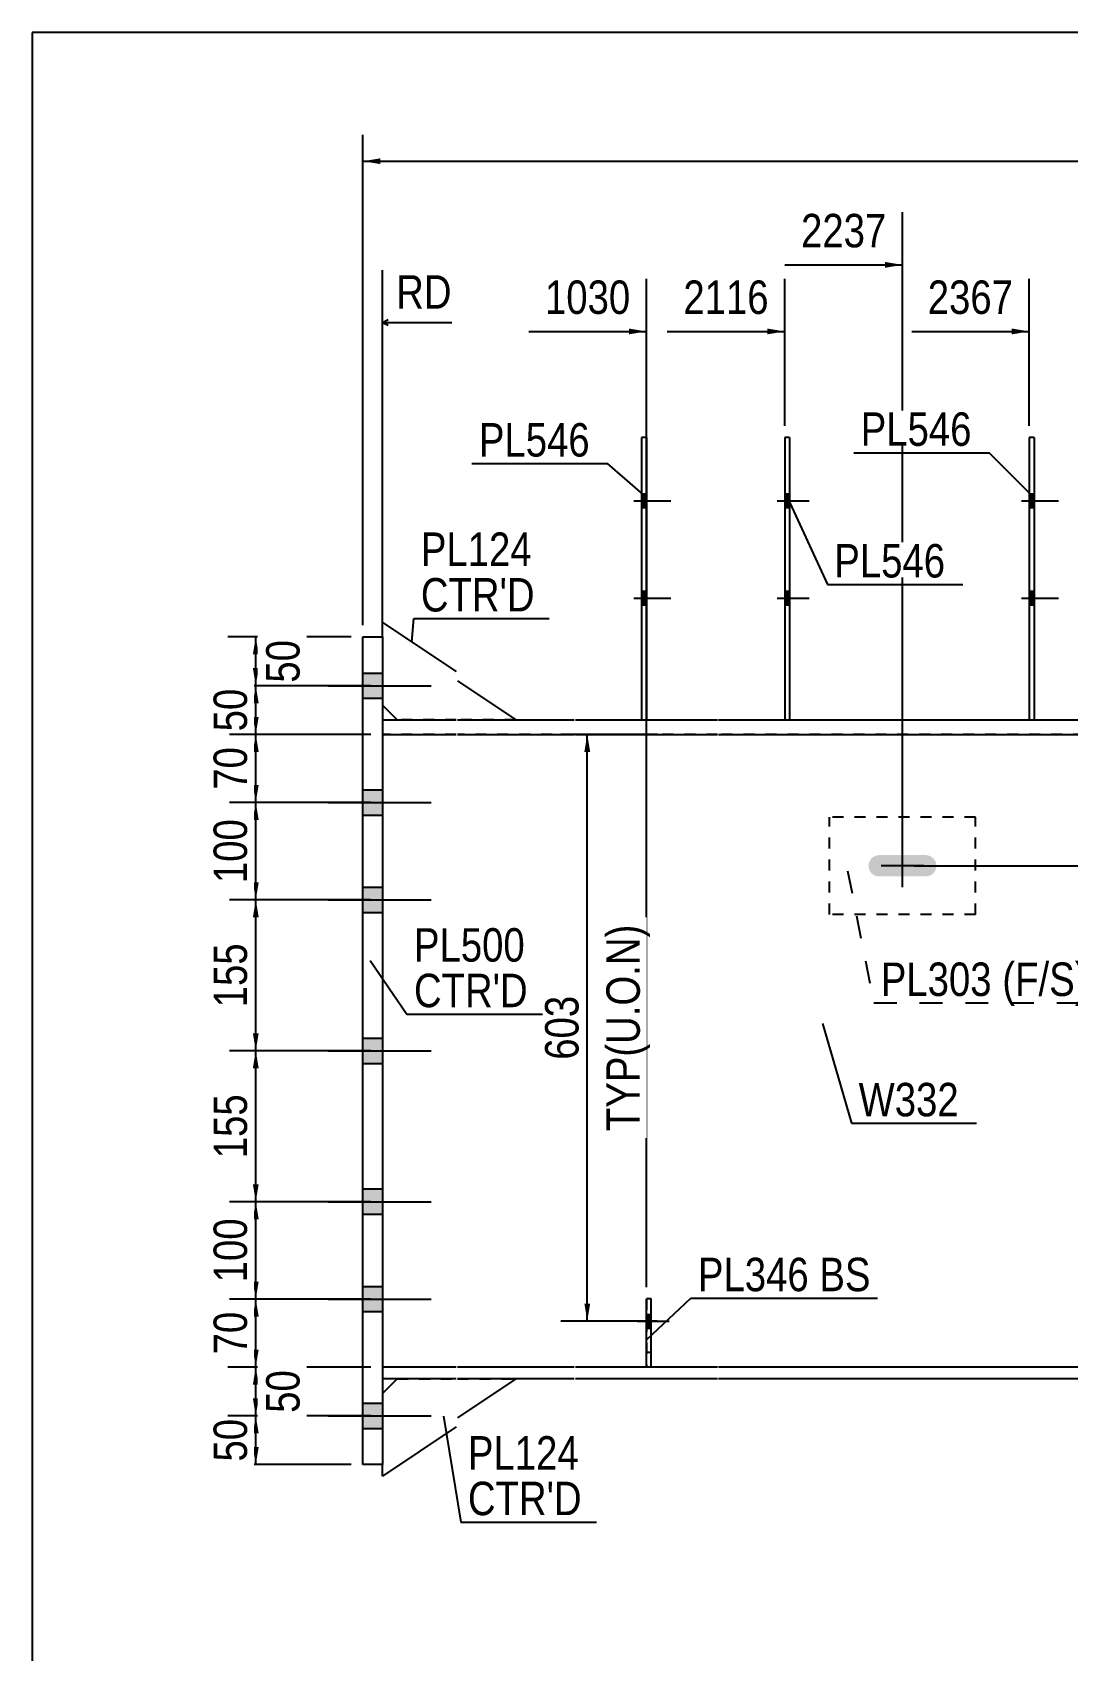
# Model space of a CAD drawing. Header units: millimetres. Extents: x -1031 to -628, y -184 to 93.
# Drawn here: x -1028.3 to -939.6, y -45.1 to 93.4 of the extents above; entities that cross this region are included whole.
import ezdxf

# ---------------------------------------------------------------- set-up
doc = ezdxf.new("R2010")
doc.units = ezdxf.units.MM
doc.linetypes.add('DXK_LINE_DOT1', pattern=[1.8814, 0.9407, -0.9407])
doc.linetypes.add('DXK_LINE_DOT2', pattern=[3.9198, 1.9599, -1.9599])
doc.styles.add('Arial Narrow', font='ARIALN.TTF', dxfattribs={"height": 0.2})

# ---------------------------------------------------------------- blocks, each defined once
blk = doc.blocks.new('Unknown-624476958-1210')
at = {"color": 5, "linetype": 'Continuous'}
for p, q in [((-628.32, 93.42), (-1028.32, 93.42)), ((-1028.32, 93.42), (-1028.32, -183.58))]:
    blk.add_line(p, q, dxfattribs=at)
blk = doc.blocks.new('Part-624476958-2159 - 1694')
at = {"color": 2, "linetype": 'Continuous'}
for p, q in [((-942.52, 58.75), (-942.94, 58.75)), ((-942.94, 58.75), (-942.94, 34.58)), ((-942.52, 58.75), (-942.52, 34.58))]:
    blk.add_line(p, q, dxfattribs=at)
at = {"color": 7, "linetype": 'DXK_LINE_DOT1'}
blk.add_line((-942.94, 34.58), (-942.52, 34.58), dxfattribs=at)
blk = doc.blocks.new('Part-624476958-1744 - 1694')
at = {"color": 2, "linetype": 'Continuous'}
for p, q in [((-998.33, 34.58), (-992.01, 34.58)), ((-998.33, 34.58), (-998.33, 33.33)), ((-998.33, 33.33), (-992.01, 33.33)), ((-991.91, 34.58), (-981.91, 34.58)), ((-991.91, 33.33), (-981.91, 33.33)), ((-981.81, 34.58), (-969.64, 34.58)), ((-981.81, 33.33), (-969.64, 33.33)), ((-969.54, 34.58), (-917.55, 34.58)), ((-969.54, 33.33), (-917.55, 33.33)), ((-917.45, 34.58), (-907.45, 34.58)), ((-917.45, 33.33), (-907.45, 33.33)), ((-907.35, 34.58), (-895.18, 34.58)), ((-907.35, 33.33), (-895.18, 33.33)), ((-895.08, 34.58), (-883.16, 34.58)), ((-895.08, 33.33), (-883.16, 33.33)), ((-883.06, 34.58), (-878.06, 34.58)), ((-883.06, 33.33), (-878.06, 33.33)), ((-878.06, 34.58), (-878.06, 33.33))]:
    blk.add_line(p, q, dxfattribs=at)
blk = doc.blocks.new('Part-624476958-1793 - 1694')
at = {"color": 7, "linetype": 'DXK_LINE_DOT1'}
for p, q in [((-992.01, 33.33), (-998.33, 33.33)), ((-998.33, 33.33), (-998.33, -20.83)), ((-981.91, 33.33), (-991.91, 33.33)), ((-969.64, 33.33), (-981.81, 33.33)), ((-917.55, 33.33), (-969.54, 33.33)), ((-907.45, 33.33), (-917.45, 33.33)), ((-895.18, 33.33), (-907.35, 33.33)), ((-883.16, 33.33), (-895.08, 33.33)), ((-873.06, 33.33), (-883.06, 33.33)), ((-867.96, 33.33), (-872.96, 33.33)), ((-867.96, 33.33), (-867.96, -20.83)), ((-992.01, -20.83), (-998.33, -20.83)), ((-981.91, -20.83), (-991.91, -20.83)), ((-969.64, -20.83), (-981.81, -20.83)), ((-917.55, -20.83), (-969.54, -20.83)), ((-907.45, -20.83), (-917.45, -20.83)), ((-895.18, -20.83), (-907.35, -20.83)), ((-883.16, -20.83), (-895.08, -20.83)), ((-873.06, -20.83), (-883.06, -20.83)), ((-867.96, -20.83), (-872.96, -20.83))]:
    blk.add_line(p, q, dxfattribs=at)
blk = doc.blocks.new('Part-624476958-2266 - 1694')
at = {"color": 2, "linetype": 'Continuous'}
for p, q in [((-997.08, -21.83), (-998.33, -23.08)), ((-986.91, -21.83), (-991.91, -25.17)), ((-992.01, -25.95), (-998.33, -30.17)), ((-998.33, -30.17), (-998.33, -29.17))]:
    blk.add_line(p, q, dxfattribs=at)
at = {"color": 7, "linetype": 'DXK_LINE_DOT1'}
for p, q in [((-997.08, -21.83), (-992.01, -21.83)), ((-991.91, -21.83), (-986.91, -21.83)), ((-998.33, -23.08), (-998.33, -29.17))]:
    blk.add_line(p, q, dxfattribs=at)
blk = doc.blocks.new('Part-624476958-1859 - 1694')
at = {"color": 2, "linetype": 'Continuous'}
for p, q in [((-992.01, -20.83), (-998.33, -20.83)), ((-998.33, -20.83), (-998.33, -21.83)), ((-992.01, -21.83), (-998.33, -21.83)), ((-981.91, -20.83), (-991.91, -20.83)), ((-981.91, -21.83), (-991.91, -21.83)), ((-969.64, -20.83), (-981.81, -20.83)), ((-969.64, -21.83), (-981.81, -21.83)), ((-917.55, -20.83), (-969.54, -20.83)), ((-917.55, -21.83), (-969.54, -21.83)), ((-912.45, -20.83), (-917.45, -20.83)), ((-912.45, -21.83), (-917.45, -21.83)), ((-912.45, -20.83), (-912.45, -21.83))]:
    blk.add_line(p, q, dxfattribs=at)
blk = doc.blocks.new('Part-624476958-2232 - 1694')
at = {"color": 2, "linetype": 'Continuous'}
for p, q in [((-1000, 41.67), (-998.33, 41.67)), ((-1000, -29.17), (-1000, 41.67)), ((-998.33, 41.67), (-998.33, -29.17)), ((-998.33, -29.17), (-1000, -29.17))]:
    blk.add_line(p, q, dxfattribs=at)
blk = doc.blocks.new('Part-624476958-2310 - 1694')
at = {"color": 7, "linetype": 'DXK_LINE_DOT1'}
for p, q in [((-975.73, -14.98), (-975.73, -20.81)), ((-975.31, -14.98), (-975.73, -14.98)), ((-975.31, -20.81), (-975.31, -14.98)), ((-975.73, -20.81), (-975.31, -20.81))]:
    blk.add_line(p, q, dxfattribs=at)
blk = doc.blocks.new('Part-624476958-2065 - 1694')
at = {"color": 7, "linetype": 'DXK_LINE_DOT1'}
for p, q in [((-947.55, 26.25), (-960.05, 26.25)), ((-960.05, 17.92), (-960.05, 26.25)), ((-947.55, 17.92), (-947.55, 26.25)), ((-947.55, 17.92), (-960.05, 17.92))]:
    blk.add_line(p, q, dxfattribs=at)
blk = doc.blocks.new('Part-624476958-2117 - 1694')
at = {"color": 2, "linetype": 'Continuous'}
for p, q in [((-975.73, 58.75), (-976.14, 58.75)), ((-976.14, 58.75), (-976.14, 34.58)), ((-975.73, 58.75), (-975.73, 34.58))]:
    blk.add_line(p, q, dxfattribs=at)
at = {"color": 7, "linetype": 'DXK_LINE_DOT1'}
blk.add_line((-976.14, 34.58), (-975.73, 34.58), dxfattribs=at)
blk = doc.blocks.new('Part-624476958-2261 - 1694')
at = {"color": 2, "linetype": 'Continuous'}
for p, q in [((-998.33, 41.67), (-998.33, 42.92)), ((-998.33, 42.92), (-992.01, 38.7)), ((-991.91, 37.92), (-986.91, 34.58)), ((-998.33, 35.83), (-997.08, 34.58))]:
    blk.add_line(p, q, dxfattribs=at)
at = {"color": 7, "linetype": 'DXK_LINE_DOT1'}
for p, q in [((-998.33, 41.67), (-998.33, 35.83)), ((-992.01, 34.58), (-997.08, 34.58)), ((-986.91, 34.58), (-991.91, 34.58))]:
    blk.add_line(p, q, dxfattribs=at)
blk = doc.blocks.new('Part-624476958-2288 - 1694')
at = {"color": 2, "linetype": 'Continuous'}
for p, q in [((-975.73, -20.81), (-975.73, -14.98)), ((-975.31, -14.98), (-975.73, -14.98)), ((-975.31, -20.81), (-975.31, -14.98)), ((-975.73, -20.81), (-975.31, -20.81))]:
    blk.add_line(p, q, dxfattribs=at)
at = {"color": 7, "linetype": 'DXK_LINE_DOT1'}
blk.add_line((-975.73, -19.56), (-975.31, -19.56), dxfattribs=at)
blk = doc.blocks.new('Bolt-624476958-2373 - 1694')
at = {"linetype": 'Continuous'}
blk.add_hatch(color=3, dxfattribs=at).paths.add_polyline_path([(-956.64, 22.43), (-956.71, 22.08), (-956.64, 21.73), (-956.44, 21.43), (-956.15, 21.24), (-955.8, 21.17), (-951.8, 21.17), (-951.45, 21.24), (-951.15, 21.43), (-950.95, 21.73), (-950.88, 22.08), (-950.95, 22.43), (-951.15, 22.73), (-951.45, 22.93), (-951.8, 23), (-955.8, 23), (-956.15, 22.93), (-956.44, 22.73)])
at = {"color": 3, "linetype": 'Continuous'}
for p, q in [((-953.8, 20.25), (-953.8, 23.92)), ((-951.96, 22.08), (-955.63, 22.08))]:
    blk.add_line(p, q, dxfattribs=at)
blk = doc.blocks.new('Bolt-624476958-2379 - 1694')
at = {"linetype": 'Continuous'}
for points in [[(-975.73, 52.75), (-975.73, 53.91), (-976.14, 53.91), (-976.14, 52.75)], [(-975.73, 52.75), (-975.73, 53.91), (-976.14, 53.91), (-976.14, 52.75)], [(-975.73, 44.41), (-975.73, 45.58), (-976.14, 45.58), (-976.14, 44.41)], [(-975.73, 44.41), (-975.73, 45.58), (-976.14, 45.58), (-976.14, 44.41)]]:
    blk.add_hatch(color=3, dxfattribs=at).paths.add_polyline_path(points)
at = {"color": 3, "linetype": 'Continuous'}
for p, q in [((-976.81, 53.33), (-973.64, 53.33)), ((-976.81, 53.33), (-973.64, 53.33)), ((-976.14, 53.91), (-975.73, 53.91)), ((-976.14, 53.91), (-975.73, 53.91)), ((-976.14, 52.75), (-975.73, 52.75)), ((-976.14, 52.75), (-975.73, 52.75)), ((-976.81, 45), (-973.64, 45)), ((-976.81, 45), (-973.64, 45)), ((-976.14, 45.58), (-975.73, 45.58)), ((-976.14, 45.58), (-975.73, 45.58)), ((-976.14, 44.41), (-975.73, 44.41)), ((-976.14, 44.41), (-975.73, 44.41))]:
    blk.add_line(p, q, dxfattribs=at)
blk = doc.blocks.new('Bolt-624476958-2384 - 1694')
at = {"linetype": 'Continuous'}
for points in [[(-942.52, 52.75), (-942.52, 53.91), (-942.94, 53.91), (-942.94, 52.75)], [(-942.52, 52.75), (-942.52, 53.91), (-942.94, 53.91), (-942.94, 52.75)], [(-942.52, 44.41), (-942.52, 45.58), (-942.94, 45.58), (-942.94, 44.41)], [(-942.52, 44.41), (-942.52, 45.58), (-942.94, 45.58), (-942.94, 44.41)]]:
    blk.add_hatch(color=3, dxfattribs=at).paths.add_polyline_path(points)
at = {"color": 3, "linetype": 'Continuous'}
for p, q in [((-943.6, 53.33), (-940.44, 53.33)), ((-943.6, 53.33), (-940.44, 53.33)), ((-942.94, 53.91), (-942.52, 53.91)), ((-942.94, 53.91), (-942.52, 53.91)), ((-942.94, 52.75), (-942.52, 52.75)), ((-942.94, 52.75), (-942.52, 52.75)), ((-943.6, 45), (-940.44, 45)), ((-943.6, 45), (-940.44, 45)), ((-942.94, 45.58), (-942.52, 45.58)), ((-942.94, 45.58), (-942.52, 45.58)), ((-942.94, 44.41), (-942.52, 44.41)), ((-942.94, 44.41), (-942.52, 44.41))]:
    blk.add_line(p, q, dxfattribs=at)
blk = doc.blocks.new('Bolt-624476958-2387 - 1694')
at = {"linetype": 'Continuous'}
for points in [[(-1000, 38.58), (-1000, 36.42), (-998.33, 36.42), (-998.33, 38.58)], [(-1000, 38.58), (-1000, 36.42), (-998.33, 36.42), (-998.33, 38.58)], [(-1000, 28.58), (-1000, 26.42), (-998.33, 26.42), (-998.33, 28.58)], [(-1000, 28.58), (-1000, 26.42), (-998.33, 26.42), (-998.33, 28.58)], [(-1000, 20.25), (-1000, 18.08), (-998.33, 18.08), (-998.33, 20.25)], [(-1000, 20.25), (-1000, 18.08), (-998.33, 18.08), (-998.33, 20.25)], [(-1000, 7.33), (-1000, 5.17), (-998.33, 5.17), (-998.33, 7.33)], [(-1000, 7.33), (-1000, 5.17), (-998.33, 5.17), (-998.33, 7.33)], [(-1000, -5.58), (-1000, -7.75), (-998.33, -7.75), (-998.33, -5.58)], [(-1000, -5.58), (-1000, -7.75), (-998.33, -7.75), (-998.33, -5.58)], [(-1000, -13.92), (-1000, -16.08), (-998.33, -16.08), (-998.33, -13.92)], [(-1000, -13.92), (-1000, -16.08), (-998.33, -16.08), (-998.33, -13.92)], [(-1000, -23.92), (-1000, -26.08), (-998.33, -26.08), (-998.33, -23.92)], [(-1000, -23.92), (-1000, -26.08), (-998.33, -26.08), (-998.33, -23.92)]]:
    blk.add_hatch(color=3, dxfattribs=at).paths.add_polyline_path(points)
at = {"color": 3, "linetype": 'Continuous'}
for p, q in [((-1002.99, 37.5), (-994.17, 37.5)), ((-1002.99, 37.5), (-994.17, 37.5)), ((-1000, 38.58), (-998.33, 38.58)), ((-1000, 38.58), (-998.33, 38.58)), ((-1000, 36.42), (-998.33, 36.42)), ((-1000, 36.42), (-998.33, 36.42)), ((-1000, 28.58), (-998.33, 28.58)), ((-1000, 28.58), (-998.33, 28.58)), ((-1002.99, 27.5), (-994.17, 27.5)), ((-1002.99, 27.5), (-994.17, 27.5)), ((-1000, 26.42), (-998.33, 26.42)), ((-1000, 26.42), (-998.33, 26.42)), ((-1000, 20.25), (-998.33, 20.25)), ((-1000, 20.25), (-998.33, 20.25)), ((-1002.99, 19.17), (-994.17, 19.17)), ((-1002.99, 19.17), (-994.17, 19.17)), ((-1000, 18.08), (-998.33, 18.08)), ((-1000, 18.08), (-998.33, 18.08)), ((-1000, 7.33), (-998.33, 7.33)), ((-1000, 7.33), (-998.33, 7.33)), ((-1002.99, 6.25), (-994.17, 6.25)), ((-1002.99, 6.25), (-994.17, 6.25)), ((-1000, 5.17), (-998.33, 5.17)), ((-1000, 5.17), (-998.33, 5.17)), ((-1002.99, -6.67), (-994.17, -6.67)), ((-1002.99, -6.67), (-994.17, -6.67)), ((-1000, -5.58), (-998.33, -5.58)), ((-1000, -5.58), (-998.33, -5.58)), ((-1000, -7.75), (-998.33, -7.75)), ((-1000, -7.75), (-998.33, -7.75)), ((-1002.99, -15), (-994.17, -15)), ((-1002.99, -15), (-994.17, -15)), ((-1000, -13.92), (-998.33, -13.92)), ((-1000, -13.92), (-998.33, -13.92)), ((-1000, -16.08), (-998.33, -16.08)), ((-1000, -16.08), (-998.33, -16.08)), ((-1000, -23.92), (-998.33, -23.92)), ((-1000, -23.92), (-998.33, -23.92)), ((-1002.99, -25), (-994.17, -25)), ((-1002.99, -25), (-994.17, -25)), ((-1000, -26.08), (-998.33, -26.08)), ((-1000, -26.08), (-998.33, -26.08))]:
    blk.add_line(p, q, dxfattribs=at)
blk = doc.blocks.new('Bolt-624476958-2388 - 1694')
at = {"linetype": 'Continuous'}
blk.add_hatch(color=3, dxfattribs=at).paths.add_polyline_path([(-975.31, -17.48), (-975.31, -16.31), (-975.73, -16.31), (-975.73, -17.48)])
at = {"color": 3, "linetype": 'Continuous'}
for p, q in [((-975.73, -16.31), (-975.31, -16.31)), ((-976.52, -16.89), (-973.77, -16.89)), ((-975.73, -17.48), (-975.31, -17.48))]:
    blk.add_line(p, q, dxfattribs=at)
blk = doc.blocks.new('Bolt-624476958-2389 - 1694')
at = {"color": 3, "linetype": 'DXK_LINE_DOT2'}
for p, q in [((-975.73, -16.31), (-975.31, -16.31)), ((-976.52, -16.89), (-973.77, -16.89)), ((-975.73, -17.48), (-975.31, -17.48))]:
    blk.add_line(p, q, dxfattribs=at)
blk = doc.blocks.new('Part-624476958-2463 - 1694')
at = {"color": 2, "linetype": 'Continuous'}
for p, q in [((-963.46, 58.75), (-963.88, 58.75)), ((-963.88, 58.75), (-963.88, 34.58)), ((-963.46, 58.75), (-963.46, 34.58))]:
    blk.add_line(p, q, dxfattribs=at)
at = {"color": 7, "linetype": 'DXK_LINE_DOT1'}
blk.add_line((-963.88, 34.58), (-963.46, 34.58), dxfattribs=at)
blk = doc.blocks.new('Bolt-624476958-2464 - 1694')
at = {"linetype": 'Continuous'}
for points in [[(-963.46, 52.75), (-963.46, 53.91), (-963.88, 53.91), (-963.88, 52.75)], [(-963.46, 52.75), (-963.46, 53.91), (-963.88, 53.91), (-963.88, 52.75)], [(-963.46, 44.41), (-963.46, 45.58), (-963.88, 45.58), (-963.88, 44.41)], [(-963.46, 44.41), (-963.46, 45.58), (-963.88, 45.58), (-963.88, 44.41)]]:
    blk.add_hatch(color=3, dxfattribs=at).paths.add_polyline_path(points)
at = {"color": 3, "linetype": 'Continuous'}
for p, q in [((-964.54, 53.33), (-961.79, 53.33)), ((-964.54, 53.33), (-961.79, 53.33)), ((-963.88, 53.91), (-963.46, 53.91)), ((-963.88, 53.91), (-963.46, 53.91)), ((-963.88, 52.75), (-963.46, 52.75)), ((-963.88, 52.75), (-963.46, 52.75)), ((-964.54, 45), (-961.79, 45)), ((-964.54, 45), (-961.79, 45)), ((-963.88, 45.58), (-963.46, 45.58)), ((-963.88, 45.58), (-963.46, 45.58)), ((-963.88, 44.41), (-963.46, 44.41)), ((-963.88, 44.41), (-963.46, 44.41))]:
    blk.add_line(p, q, dxfattribs=at)
blk = doc.blocks.new('StraightDimension-624476958-5237 - 1694')
at = {"linetype": 'Continuous'}
for points in [[(-1009.43, -8.17), (-1009.18, -6.67), (-1008.93, -8.17)], [(-1008.93, -13.5), (-1009.18, -15), (-1009.43, -13.5)]]:
    blk.add_hatch(color=7, dxfattribs=at).paths.add_polyline_path(points)
at = {"color": 7, "linetype": 'Continuous'}
for p, q in [((-999.33, -6.67), (-1011.43, -6.67)), ((-1009.18, -15), (-1009.18, -6.67)), ((-999.33, -15), (-1011.43, -15))]:
    blk.add_line(p, q, dxfattribs=at)
at = {"color": 0}
blk.add_wipeout([(-1009.33, -7.49), (-1013.53, -7.49), (-1013.53, -14.17), (-1009.33, -14.17)], dxfattribs=at)
at = {"color": 3, "style": 'Arial Narrow'}
blk.add_text('100', height=2.863, rotation=90.0002, dxfattribs=at).set_placement((-1009.93, -13.57))
blk = doc.blocks.new('StraightDimension-624476958-11287 - 1694')
at = {"linetype": 'Continuous'}
blk.add_hatch(color=7, dxfattribs=at).paths.add_polyline_path([(-977.23, 68.07), (-975.73, 67.82), (-977.23, 67.57)])
at = {"color": 7, "linetype": 'Continuous'}
for p, q in [((-975.73, -13.98), (-975.73, 72.32)), ((-985.79, 67.82), (-975.73, 67.82))]:
    blk.add_line(p, q, dxfattribs=at)
at = {"color": 0, "linetype": 'Continuous'}
blk.add_wipeout([(-991.8, 69.17), (-991.8, 73.37), (-997.75, 73.37), (-997.75, 69.17)], dxfattribs=at)
at = {"color": 7, "linetype": 'Continuous'}
for p, q in [((-998.33, 42.67), (-998.33, 73.07)), ((-997.83, 68.82), (-998.33, 68.57)), ((-997.83, 68.32), (-998.33, 68.57)), ((-992.4, 68.57), (-998.33, 68.57))]:
    blk.add_line(p, q, dxfattribs=at)
at = {"color": 3, "linetype": 'Continuous', "style": 'Arial Narrow'}
blk.add_text('RD', height=2.863, dxfattribs=at).set_placement((-997.15, 69.77))
at = {"color": 0}
blk.add_wipeout([(-976.5, 68.72), (-976.5, 72.92), (-985.01, 72.92), (-985.01, 68.72)], dxfattribs=at)
at = {"color": 3, "style": 'Arial Narrow'}
blk.add_text('1030', height=2.863, dxfattribs=at).set_placement((-984.41, 69.32))
blk = doc.blocks.new('StraightDimension-624476958-5240 - 1694')
at = {"linetype": 'Continuous'}
for points in [[(-1009.43, -26.5), (-1009.18, -25), (-1008.93, -26.5)], [(-1008.93, -27.67), (-1009.18, -29.17), (-1009.43, -27.67)]]:
    blk.add_hatch(color=7, dxfattribs=at).paths.add_polyline_path(points)
at = {"color": 7, "linetype": 'Continuous'}
for p, q in [((-999.33, -25), (-1011.43, -25)), ((-1009.18, -29.17), (-1009.18, -25)), ((-1001, -29.17), (-1011.43, -29.17))]:
    blk.add_line(p, q, dxfattribs=at)
at = {"color": 0}
blk.add_wipeout([(-1009.33, -24.66), (-1013.53, -24.66), (-1013.53, -29.51), (-1009.33, -29.51)], dxfattribs=at)
at = {"color": 3, "style": 'Arial Narrow'}
blk.add_text('50', height=2.863, rotation=90.0002, dxfattribs=at).set_placement((-1009.93, -28.91))
blk = doc.blocks.new('StraightDimension-624476958-5236 - 1694')
at = {"linetype": 'Continuous'}
for points in [[(-1009.43, 4.75), (-1009.18, 6.25), (-1008.93, 4.75)], [(-1008.93, -5.17), (-1009.18, -6.67), (-1009.43, -5.17)]]:
    blk.add_hatch(color=7, dxfattribs=at).paths.add_polyline_path(points)
at = {"color": 7, "linetype": 'Continuous'}
for p, q in [((-999.33, 6.25), (-1011.43, 6.25)), ((-1009.18, -6.67), (-1009.18, 6.25)), ((-999.33, -6.67), (-1011.43, -6.67))]:
    blk.add_line(p, q, dxfattribs=at)
at = {"color": 0}
blk.add_wipeout([(-1009.33, 3.13), (-1013.53, 3.13), (-1013.53, -3.55), (-1009.33, -3.55)], dxfattribs=at)
at = {"color": 3, "style": 'Arial Narrow'}
blk.add_text('155', height=2.863, rotation=90.0002, dxfattribs=at).set_placement((-1009.93, -2.95))
blk = doc.blocks.new('StraightDimension-624476958-3138 - 1694')
at = {"linetype": 'Continuous'}
for points in [[(-981.04, 31.83), (-980.79, 33.33), (-980.54, 31.83)], [(-980.54, -15.39), (-980.79, -16.89), (-981.04, -15.39)]]:
    blk.add_hatch(color=7, dxfattribs=at).paths.add_polyline_path(points)
at = {"color": 7, "linetype": 'Continuous'}
for p, q in [((-974.79, 33.33), (-983.04, 33.33)), ((-980.79, -16.89), (-980.79, 33.33)), ((-974.79, -16.89), (-983.04, -16.89))]:
    blk.add_line(p, q, dxfattribs=at)
at = {"color": 0, "linetype": 'Continuous'}
blk.add_wipeout([(-975.69, 17.67), (-979.89, 17.67), (-979.89, -1.23), (-975.69, -1.23)], dxfattribs=at)
at = {"color": 3, "linetype": 'Continuous', "style": 'Arial Narrow'}
blk.add_text('TYP(U.O.N)', height=2.863, rotation=90.0002, dxfattribs=at).set_placement((-976.29, -0.63))
at = {"color": 0}
blk.add_wipeout([(-980.94, 11.56), (-985.14, 11.56), (-985.14, 4.88), (-980.94, 4.88)], dxfattribs=at)
at = {"color": 3, "style": 'Arial Narrow'}
blk.add_text('603', height=2.863, rotation=90.0002, dxfattribs=at).set_placement((-981.54, 5.48))
blk = doc.blocks.new('StraightDimension-624476958-3151 - 1694')
at = {"linetype": 'Continuous'}
for points in [[(-906.25, 31.83), (-906, 33.33), (-905.75, 31.83)], [(-905.75, 23.58), (-906, 22.08), (-906.25, 23.58)]]:
    blk.add_hatch(color=7, dxfattribs=at).paths.add_polyline_path(points)
at = {"color": 7, "linetype": 'Continuous'}
for p, q in [((-919.07, 33.33), (-903.6, 33.33)), ((-906, 22.08), (-906, 33.33)), ((-952.8, 22.08), (-903.6, 22.08))]:
    blk.add_line(p, q, dxfattribs=at)
at = {"color": 0}
blk.add_wipeout([(-906.15, 31.05), (-910.35, 31.05), (-910.35, 24.37), (-906.15, 24.37)], dxfattribs=at)
at = {"color": 3, "style": 'Arial Narrow'}
blk.add_text('135', height=2.863, rotation=90.0002, dxfattribs=at).set_placement((-906.75, 24.97))
blk = doc.blocks.new('StraightDimension-624476958-5231 - 1694')
at = {"linetype": 'Continuous'}
for points in [[(-1009.43, 40.17), (-1009.18, 41.67), (-1008.93, 40.17)], [(-1008.93, 39), (-1009.18, 37.5), (-1009.43, 39)]]:
    blk.add_hatch(color=7, dxfattribs=at).paths.add_polyline_path(points)
at = {"color": 7, "linetype": 'Continuous'}
for p, q in [((-1001, 41.67), (-1011.58, 41.67)), ((-1009.18, 37.5), (-1009.18, 41.67)), ((-999.33, 37.5), (-1011.58, 37.5))]:
    blk.add_line(p, q, dxfattribs=at)
at = {"color": 0}
blk.add_wipeout([(-1004.83, 42.01), (-1009.03, 42.01), (-1009.03, 37.16), (-1004.83, 37.16)], dxfattribs=at)
at = {"color": 3, "style": 'Arial Narrow'}
blk.add_text('50', height=2.863, rotation=90.0002, dxfattribs=at).set_placement((-1005.43, 37.76))
blk = doc.blocks.new('StraightDimension-624476958-5232 - 1694')
at = {"linetype": 'Continuous'}
for points in [[(-1009.43, 36), (-1009.18, 37.5), (-1008.93, 36)], [(-1008.93, 34.83), (-1009.18, 33.33), (-1009.43, 34.83)]]:
    blk.add_hatch(color=7, dxfattribs=at).paths.add_polyline_path(points)
at = {"color": 7, "linetype": 'Continuous'}
for p, q in [((-999.33, 37.5), (-1011.43, 37.5)), ((-1009.18, 33.33), (-1009.18, 37.5)), ((-999.33, 33.33), (-1011.43, 33.33))]:
    blk.add_line(p, q, dxfattribs=at)
at = {"color": 0}
blk.add_wipeout([(-1009.33, 37.84), (-1013.53, 37.84), (-1013.53, 32.99), (-1009.33, 32.99)], dxfattribs=at)
at = {"color": 3, "style": 'Arial Narrow'}
blk.add_text('50', height=2.863, rotation=90.0002, dxfattribs=at).set_placement((-1009.93, 33.59))
blk = doc.blocks.new('StraightDimension-624476958-5233 - 1694')
at = {"linetype": 'Continuous'}
for points in [[(-1009.43, 31.83), (-1009.18, 33.33), (-1008.93, 31.83)], [(-1008.93, 29.01), (-1009.18, 27.51), (-1009.43, 29.01)]]:
    blk.add_hatch(color=7, dxfattribs=at).paths.add_polyline_path(points)
at = {"color": 7, "linetype": 'Continuous'}
for p, q in [((-999.33, 33.33), (-1011.43, 33.33)), ((-1009.18, 27.51), (-1009.18, 33.33)), ((-999.33, 27.51), (-1011.43, 27.51))]:
    blk.add_line(p, q, dxfattribs=at)
at = {"color": 0}
blk.add_wipeout([(-1009.33, 32.85), (-1013.53, 32.85), (-1013.53, 27.99), (-1009.33, 27.99)], dxfattribs=at)
at = {"color": 3, "style": 'Arial Narrow'}
blk.add_text('70', height=2.863, rotation=90.0002, dxfattribs=at).set_placement((-1009.93, 28.59))
blk = doc.blocks.new('StraightDimension-624476958-5234 - 1694')
at = {"linetype": 'Continuous'}
for points in [[(-1009.43, 26.01), (-1009.18, 27.51), (-1008.93, 26.01)], [(-1008.93, 20.67), (-1009.18, 19.17), (-1009.43, 20.67)]]:
    blk.add_hatch(color=7, dxfattribs=at).paths.add_polyline_path(points)
at = {"color": 7, "linetype": 'Continuous'}
for p, q in [((-999.33, 27.51), (-1011.43, 27.51)), ((-1009.18, 19.17), (-1009.18, 27.51)), ((-999.33, 19.17), (-1011.43, 19.17))]:
    blk.add_line(p, q, dxfattribs=at)
at = {"color": 0}
blk.add_wipeout([(-1009.33, 26.68), (-1013.53, 26.68), (-1013.53, 20), (-1009.33, 20)], dxfattribs=at)
at = {"color": 3, "style": 'Arial Narrow'}
blk.add_text('100', height=2.863, rotation=90.0002, dxfattribs=at).set_placement((-1009.93, 20.6))
blk = doc.blocks.new('StraightDimension-624476958-5235 - 1694')
at = {"linetype": 'Continuous'}
for points in [[(-1009.43, 17.67), (-1009.18, 19.17), (-1008.93, 17.67)], [(-1008.93, 7.75), (-1009.18, 6.25), (-1009.43, 7.75)]]:
    blk.add_hatch(color=7, dxfattribs=at).paths.add_polyline_path(points)
at = {"color": 7, "linetype": 'Continuous'}
for p, q in [((-999.33, 19.17), (-1011.43, 19.17)), ((-1009.18, 6.25), (-1009.18, 19.17)), ((-999.33, 6.25), (-1011.43, 6.25))]:
    blk.add_line(p, q, dxfattribs=at)
at = {"color": 0}
blk.add_wipeout([(-1009.33, 16.05), (-1013.53, 16.05), (-1013.53, 9.37), (-1009.33, 9.37)], dxfattribs=at)
at = {"color": 3, "style": 'Arial Narrow'}
blk.add_text('155', height=2.863, rotation=90.0002, dxfattribs=at).set_placement((-1009.93, 9.97))
blk = doc.blocks.new('StraightDimension-624476958-5238 - 1694')
at = {"linetype": 'Continuous'}
for points in [[(-1009.43, -16.5), (-1009.18, -15), (-1008.93, -16.5)], [(-1008.93, -19.33), (-1009.18, -20.83), (-1009.43, -19.33)]]:
    blk.add_hatch(color=7, dxfattribs=at).paths.add_polyline_path(points)
at = {"color": 7, "linetype": 'Continuous'}
for p, q in [((-999.33, -15), (-1011.43, -15)), ((-1009.18, -20.83), (-1009.18, -15)), ((-999.33, -20.83), (-1011.43, -20.83))]:
    blk.add_line(p, q, dxfattribs=at)
at = {"color": 0}
blk.add_wipeout([(-1009.33, -15.49), (-1013.53, -15.49), (-1013.53, -20.34), (-1009.33, -20.34)], dxfattribs=at)
at = {"color": 3, "style": 'Arial Narrow'}
blk.add_text('70', height=2.863, rotation=90.0002, dxfattribs=at).set_placement((-1009.93, -19.74))
blk = doc.blocks.new('StraightDimension-624476958-5239 - 1694')
at = {"linetype": 'Continuous'}
for points in [[(-1009.43, -22.33), (-1009.18, -20.83), (-1008.93, -22.33)], [(-1008.93, -23.5), (-1009.18, -25), (-1009.43, -23.5)]]:
    blk.add_hatch(color=7, dxfattribs=at).paths.add_polyline_path(points)
at = {"color": 7, "linetype": 'Continuous'}
for p, q in [((-999.33, -20.83), (-1011.58, -20.83)), ((-1009.18, -25), (-1009.18, -20.83)), ((-999.33, -25), (-1011.58, -25))]:
    blk.add_line(p, q, dxfattribs=at)
at = {"color": 0}
blk.add_wipeout([(-1004.83, -20.49), (-1009.03, -20.49), (-1009.03, -25.34), (-1004.83, -25.34)], dxfattribs=at)
at = {"color": 3, "style": 'Arial Narrow'}
blk.add_text('50', height=2.863, rotation=90.0002, dxfattribs=at).set_placement((-1005.43, -24.74))
blk = doc.blocks.new('StraightDimension-624476958-11284 - 1694')
at = {"linetype": 'Continuous'}
blk.add_hatch(color=7, dxfattribs=at).paths.add_polyline_path([(-944.44, 68.07), (-942.94, 67.82), (-944.44, 67.57)])
at = {"color": 7, "linetype": 'Continuous'}
for p, q in [((-942.94, 59.75), (-942.94, 72.32)), ((-953, 67.82), (-942.94, 67.82))]:
    blk.add_line(p, q, dxfattribs=at)
at = {"color": 0}
blk.add_wipeout([(-943.71, 68.72), (-943.71, 72.92), (-952.23, 72.92), (-952.23, 68.72)], dxfattribs=at)
at = {"color": 3, "style": 'Arial Narrow'}
blk.add_text('2367', height=2.863, dxfattribs=at).set_placement((-951.63, 69.32))
blk = doc.blocks.new('StraightDimension-624476958-11285 - 1694')
at = {"linetype": 'Continuous'}
blk.add_hatch(color=7, dxfattribs=at).paths.add_polyline_path([(-955.3, 73.77), (-953.8, 73.52), (-955.3, 73.27)])
at = {"color": 7, "linetype": 'Continuous'}
for p, q in [((-953.8, 23.08), (-953.8, 78.02)), ((-963.86, 73.52), (-953.8, 73.52))]:
    blk.add_line(p, q, dxfattribs=at)
at = {"color": 0}
blk.add_wipeout([(-954.57, 74.42), (-954.57, 78.62), (-963.08, 78.62), (-963.08, 74.42)], dxfattribs=at)
at = {"color": 3, "style": 'Arial Narrow'}
blk.add_text('2237', height=2.863, dxfattribs=at).set_placement((-962.48, 75.02))
blk = doc.blocks.new('StraightDimension-624476958-11286 - 1694')
at = {"linetype": 'Continuous'}
blk.add_hatch(color=7, dxfattribs=at).paths.add_polyline_path([(-965.38, 68.07), (-963.88, 67.82), (-965.38, 67.57)])
at = {"color": 7, "linetype": 'Continuous'}
for p, q in [((-963.88, 59.75), (-963.88, 72.32)), ((-973.94, 67.82), (-963.88, 67.82))]:
    blk.add_line(p, q, dxfattribs=at)
at = {"color": 0}
blk.add_wipeout([(-964.65, 68.72), (-964.65, 72.92), (-973.16, 72.92), (-973.16, 68.72)], dxfattribs=at)
at = {"color": 3, "style": 'Arial Narrow'}
blk.add_text('2116', height=2.863, dxfattribs=at).set_placement((-972.56, 69.32))
blk = doc.blocks.new('StraightDimension-624476958-11607 - 1694')
at = {"linetype": 'Continuous'}
blk.add_hatch(color=7, dxfattribs=at).paths.add_polyline_path([(-998.5, 82.14), (-1000, 82.39), (-998.5, 82.64)])
at = {"color": 7, "linetype": 'Continuous'}
for p, q in [((-1000, 42.67), (-1000, 84.64)), ((-1000, 82.39), (-656.03, 82.39))]:
    blk.add_line(p, q, dxfattribs=at)
blk = doc.blocks.new('Mark-624476958-1789 - 1694')
at = {"color": 0}
blk.add_wipeout([(-948.96, 0.64), (-948.96, 3.64), (-957.55, 3.64), (-957.55, 0.64)], dxfattribs=at)
blk.add_wipeout([(-948.96, 0.64), (-948.96, 3.64), (-957.55, 3.64), (-957.55, 0.64)], dxfattribs=at)
at = {"color": 7, "linetype": 'Continuous'}
for p, q in [((-960.65, 8.57), (-958.15, 0.04)), ((-958.15, 0.04), (-947.46, 0.04))]:
    blk.add_line(p, q, dxfattribs=at)
at = {"color": 3, "style": 'Arial Narrow'}
blk.add_text('W332', height=2.863, dxfattribs=at).set_placement((-957.55, 0.64))
blk = doc.blocks.new('Mark-624476958-2228 - 1694')
at = {"color": 0}
for points in [[(-986.12, 13.88), (-986.12, 16.88), (-995.63, 16.88), (-995.63, 13.88)], [(-985.87, 9.98), (-985.87, 12.98), (-995.63, 12.98), (-995.63, 9.98)]]:
    blk.add_wipeout(points, dxfattribs=at)
for points in [[(-986.12, 13.88), (-986.12, 16.88), (-995.63, 16.88), (-995.63, 13.88)], [(-985.87, 9.98), (-985.87, 12.98), (-995.63, 12.98), (-995.63, 9.98)]]:
    blk.add_wipeout(points, dxfattribs=at)
at = {"color": 7, "linetype": 'Continuous'}
for p, q in [((-999.38, 13.99), (-996.23, 9.38)), ((-996.23, 9.38), (-984.62, 9.38))]:
    blk.add_line(p, q, dxfattribs=at)
at = {"color": 3, "style": 'Arial Narrow'}
blk.add_text('PL500', height=2.863, dxfattribs=at).set_placement((-995.63, 13.88))
at = {"color": 1, "style": 'Arial Narrow'}
blk.add_text("CTR'D", height=2.863, dxfattribs=at).set_placement((-995.63, 9.98))
blk = doc.blocks.new('Mark-624476958-2113 - 1694')
at = {"color": 7, "linetype": 'Continuous'}
blk.add_line((-976.03, 53.89), (-979.07, 56.51), dxfattribs=at)
at = {"color": 0}
blk.add_wipeout([(-980.57, 57.11), (-980.57, 60.11), (-990.07, 60.11), (-990.07, 57.11)], dxfattribs=at)
blk.add_wipeout([(-980.57, 57.11), (-980.57, 60.11), (-990.07, 60.11), (-990.07, 57.11)], dxfattribs=at)
at = {"color": 7, "linetype": 'Continuous'}
blk.add_line((-990.67, 56.51), (-979.07, 56.51), dxfattribs=at)
at = {"color": 3, "style": 'Arial Narrow'}
blk.add_text('PL546', height=2.863, dxfattribs=at).set_placement((-990.07, 57.11))
blk = doc.blocks.new('Mark-624476958-2061 - 1694')
at = {"color": 0}
for points in [[(-946.14, 10.94), (-946.14, 13.94), (-955.65, 13.94), (-955.65, 10.94)], [(-937.94, 10.94), (-937.94, 13.94), (-945.24, 13.94), (-945.24, 10.94)]]:
    blk.add_wipeout(points, dxfattribs=at)
for points in [[(-946.14, 10.94), (-946.14, 13.94), (-955.65, 13.94), (-955.65, 10.94)], [(-937.94, 10.94), (-937.94, 13.94), (-945.24, 13.94), (-945.24, 10.94)]]:
    blk.add_wipeout(points, dxfattribs=at)
at = {"color": 7, "linetype": 'DXK_LINE_DOT2'}
for p, q in [((-958.49, 21.65), (-956.25, 10.34)), ((-956.25, 10.34), (-937.34, 10.34))]:
    blk.add_line(p, q, dxfattribs=at)
at = {"color": 3, "style": 'Arial Narrow'}
for s, p in [('(F/', (-945.24, 10.94)), ('S)', (-941.23, 10.94)), ('PL303', (-955.65, 10.94))]:
    blk.add_text(s, height=2.863, dxfattribs=at).set_placement(p)
blk = doc.blocks.new('Mark-624476958-2257 - 1694')
at = {"color": 0}
for points in [[(-985.54, 47.75), (-985.54, 50.75), (-995.04, 50.75), (-995.04, 47.75)], [(-985.29, 43.85), (-985.29, 46.85), (-995.04, 46.85), (-995.04, 43.85)]]:
    blk.add_wipeout(points, dxfattribs=at)
for points in [[(-985.54, 47.75), (-985.54, 50.75), (-995.04, 50.75), (-995.04, 47.75)], [(-985.29, 43.85), (-985.29, 46.85), (-995.04, 46.85), (-995.04, 43.85)]]:
    blk.add_wipeout(points, dxfattribs=at)
at = {"color": 7, "linetype": 'Continuous'}
for p, q in [((-995.81, 41.23), (-995.64, 43.25)), ((-995.64, 43.25), (-984.04, 43.25))]:
    blk.add_line(p, q, dxfattribs=at)
at = {"color": 3, "style": 'Arial Narrow'}
blk.add_text('PL124', height=2.863, dxfattribs=at).set_placement((-995.04, 47.75))
at = {"color": 1, "style": 'Arial Narrow'}
blk.add_text("CTR'D", height=2.863, dxfattribs=at).set_placement((-995.04, 43.85))
blk = doc.blocks.new('Mark-624476958-2262 - 1694')
at = {"color": 0}
for points in [[(-981.5, -29.6), (-981.5, -26.6), (-991.01, -26.6), (-991.01, -29.6)], [(-981.25, -33.5), (-981.25, -30.5), (-991.01, -30.5), (-991.01, -33.5)]]:
    blk.add_wipeout(points, dxfattribs=at)
for points in [[(-981.5, -29.6), (-981.5, -26.6), (-991.01, -26.6), (-991.01, -29.6)], [(-981.25, -33.5), (-981.25, -30.5), (-991.01, -30.5), (-991.01, -33.5)]]:
    blk.add_wipeout(points, dxfattribs=at)
at = {"color": 7, "linetype": 'Continuous'}
for p, q in [((-993.11, -25.04), (-991.61, -34.1)), ((-991.61, -34.1), (-980, -34.1))]:
    blk.add_line(p, q, dxfattribs=at)
at = {"color": 3, "style": 'Arial Narrow'}
blk.add_text('PL124', height=2.863, dxfattribs=at).set_placement((-991.01, -29.6))
at = {"color": 1, "style": 'Arial Narrow'}
blk.add_text("CTR'D", height=2.863, dxfattribs=at).set_placement((-991.01, -33.5))
blk = doc.blocks.new('Mark-624476958-2459 - 1694')
at = {"color": 0}
blk.add_wipeout([(-950.13, 46.76), (-950.13, 49.76), (-959.63, 49.76), (-959.63, 46.76)], dxfattribs=at)
blk.add_wipeout([(-950.13, 46.76), (-950.13, 49.76), (-959.63, 49.76), (-959.63, 46.76)], dxfattribs=at)
at = {"color": 7, "linetype": 'Continuous'}
for p, q in [((-963.77, 53.89), (-960.23, 46.16)), ((-960.23, 46.16), (-948.63, 46.16))]:
    blk.add_line(p, q, dxfattribs=at)
at = {"color": 3, "style": 'Arial Narrow'}
blk.add_text('PL546', height=2.863, dxfattribs=at).set_placement((-959.63, 46.76))
blk = doc.blocks.new('Mark-624476958-2155 - 1694')
at = {"color": 7, "linetype": 'Continuous'}
blk.add_line((-942.83, 53.89), (-946.37, 57.43), dxfattribs=at)
at = {"color": 0}
blk.add_wipeout([(-947.87, 58.03), (-947.87, 61.03), (-957.37, 61.03), (-957.37, 58.03)], dxfattribs=at)
blk.add_wipeout([(-947.87, 58.03), (-947.87, 61.03), (-957.37, 61.03), (-957.37, 58.03)], dxfattribs=at)
at = {"color": 7, "linetype": 'Continuous'}
blk.add_line((-957.97, 57.43), (-946.37, 57.43), dxfattribs=at)
at = {"color": 3, "style": 'Arial Narrow'}
blk.add_text('PL546', height=2.863, dxfattribs=at).set_placement((-957.37, 58.03))
blk = doc.blocks.new('MarkSet-624476958-3205 - 1694')
at = {"color": 0}
for points in [[(-961.81, -14.33), (-961.81, -11.33), (-971.31, -11.33), (-971.31, -14.33)], [(-956.53, -14.33), (-956.53, -11.33), (-960.91, -11.33), (-960.91, -14.33)]]:
    blk.add_wipeout(points, dxfattribs=at)
for points in [[(-961.81, -14.33), (-961.81, -11.33), (-971.31, -11.33), (-971.31, -14.33)], [(-956.53, -14.33), (-956.53, -11.33), (-960.91, -11.33), (-960.91, -14.33)]]:
    blk.add_wipeout(points, dxfattribs=at)
at = {"color": 7, "linetype": 'Continuous'}
for p, q in [((-975.68, -18.47), (-971.91, -14.93)), ((-971.91, -14.93), (-955.93, -14.93))]:
    blk.add_line(p, q, dxfattribs=at)
at = {"color": 3, "style": 'Arial Narrow'}
for s, p in [('PL346', (-971.31, -14.33)), ('BS', (-960.91, -14.33))]:
    blk.add_text(s, height=2.863, dxfattribs=at).set_placement(p)

msp = doc.modelspace()

# ---------------------------------------------------------------- block references
for name in ['Unknown-624476958-1210', 'Part-624476958-2117 - 1694', 'Part-624476958-2463 - 1694', 'Part-624476958-2159 - 1694', 'Bolt-624476958-2379 - 1694', 'Bolt-624476958-2464 - 1694', 'Bolt-624476958-2384 - 1694', 'Part-624476958-2232 - 1694', 'Part-624476958-2261 - 1694', 'Bolt-624476958-2387 - 1694', 'Part-624476958-1744 - 1694', 'Part-624476958-1793 - 1694', 'Part-624476958-2065 - 1694', 'Bolt-624476958-2373 - 1694', 'Part-624476958-2310 - 1694', 'Part-624476958-2288 - 1694', 'Bolt-624476958-2388 - 1694', 'Bolt-624476958-2389 - 1694', 'Part-624476958-1859 - 1694', 'Part-624476958-2266 - 1694']:
    msp.add_blockref(name, (0, 0))

# ---------------------------------------------------------------- next in the draw order: block references
for name in ['StraightDimension-624476958-11285 - 1694', 'StraightDimension-624476958-11287 - 1694', 'StraightDimension-624476958-11284 - 1694', 'StraightDimension-624476958-5231 - 1694', 'StraightDimension-624476958-3151 - 1694', 'Mark-624476958-1789 - 1694', 'StraightDimension-624476958-5237 - 1694', 'StraightDimension-624476958-5240 - 1694', 'Mark-624476958-2262 - 1694']:
    msp.add_blockref(name, (0, 0))

# ---------------------------------------------------------------- next in the draw order: block references
for name in ['StraightDimension-624476958-11286 - 1694', 'StraightDimension-624476958-5232 - 1694', 'StraightDimension-624476958-3138 - 1694', 'Mark-624476958-2061 - 1694', 'StraightDimension-624476958-5236 - 1694', 'StraightDimension-624476958-5238 - 1694']:
    msp.add_blockref(name, (0, 0))

# ---------------------------------------------------------------- next in the draw order: block references
for name in ['StraightDimension-624476958-5233 - 1694', 'MarkSet-624476958-3205 - 1694', 'StraightDimension-624476958-5239 - 1694']:
    msp.add_blockref(name, (0, 0))

# ---------------------------------------------------------------- next in the draw order: block references
msp.add_blockref('StraightDimension-624476958-5234 - 1694', (0, 0))

# ---------------------------------------------------------------- next in the draw order: block references
for name in ['StraightDimension-624476958-11607 - 1694', 'StraightDimension-624476958-5235 - 1694']:
    msp.add_blockref(name, (0, 0))

# ---------------------------------------------------------------- next in the draw order: block references
for name in ['Mark-624476958-2113 - 1694', 'Mark-624476958-2459 - 1694', 'Mark-624476958-2257 - 1694', 'Mark-624476958-2228 - 1694']:
    msp.add_blockref(name, (0, 0))

# ---------------------------------------------------------------- next in the draw order: block references
msp.add_blockref('Mark-624476958-2155 - 1694', (0, 0))

doc.saveas('drawing.dxf')
